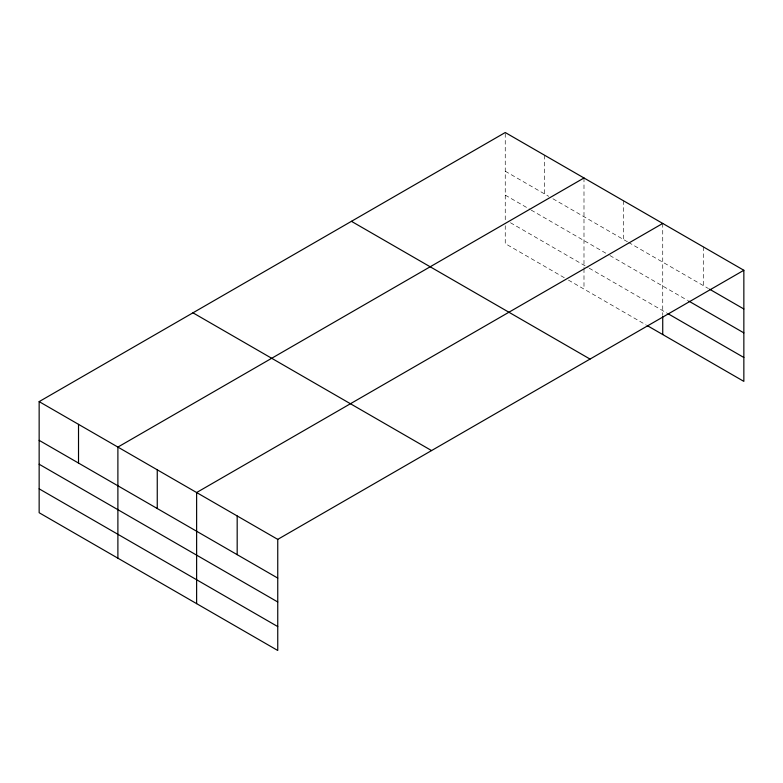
<?xml version="1.0" encoding="UTF-8"?>
<svg xmlns="http://www.w3.org/2000/svg" width="783" height="783" viewBox="0 0 783 783"><rect width="100%" height="100%" fill="white"/><g stroke="black" fill="none" stroke-linecap="round" stroke-linejoin="round"><path stroke-width="0.59" stroke-dasharray="3.92 2.94" d="M505.25 219.739L505.25 132.523M505.25 171.232L548.766 196.357M552.906 198.755L627.506 241.82M628.543 242.417L708.488 288.575M505.25 195.124L530.12 209.482M531.158 210.079L608.851 254.935M609.888 255.532L687.689 300.457M510.438 222.724L588.131 267.59M589.168 268.187L666.891 313.053M564.308 277.72L505.25 243.621L505.25 225.71M568.448 280.108L646.151 324.974M703.291 246.86L703.291 285.57M662.731 223.439L662.731 315.432M623.356 200.712L623.356 239.422M583.991 177.976L583.991 267.58M583.991 268.775L583.991 289.084M544.625 155.249L544.625 193.969"/><path stroke-width="1.17" d="M39.15 401.62L277.75 539.379L277.75 650.477L39.15 512.728L39.15 401.62L505.25 132.523L743.85 270.272L743.85 381.38L647.189 325.571M583.991 177.976L117.89 447.083L117.89 558.181M662.731 223.439L196.621 492.536L196.621 603.644M277.75 539.379L743.85 270.272M709.525 289.172L743.85 308.991M688.727 301.054L743.85 332.873M667.928 313.65L743.85 357.488M351.44 221.325L590.039 359.074M192.961 312.818L431.56 450.577M39.15 440.34L277.75 578.089M39.15 464.231L277.75 601.98M39.15 488.837L277.75 626.586M662.731 316.626L662.731 334.537M237.18 515.958L237.18 554.677M157.256 469.81L157.256 508.529M78.515 424.357L78.515 463.066"/></g></svg>
